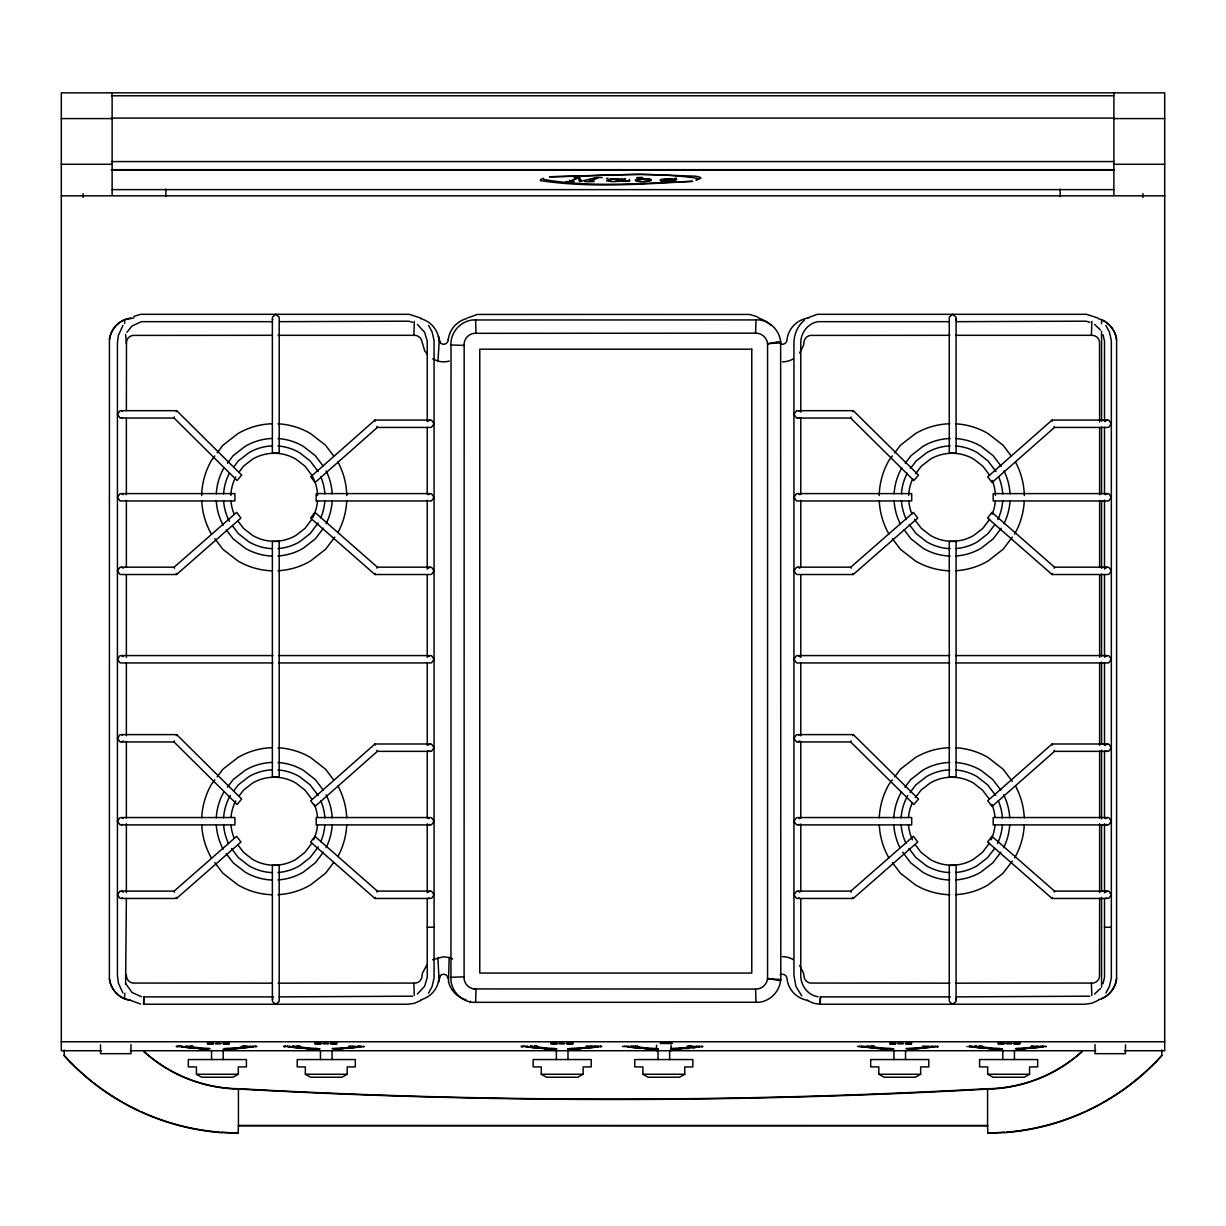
<?xml version="1.0" encoding="UTF-8"?>
<svg xmlns="http://www.w3.org/2000/svg" width="1226" height="1226" viewBox="0 0 1226 1226"><rect width="100%" height="100%" fill="white"/><g stroke="black" fill="none" stroke-linecap="round" stroke-linejoin="round"><path stroke-width="1.5" d="M417.3 994.102L424.64 986.24L427.246 977.337L427.246 898.52M427.246 892.773L427.246 823.826M427.246 818.079L427.246 751.048M427.246 745.301L427.246 662.944M427.246 657.197L427.246 574.841M427.246 569.094L427.246 500.147M427.246 494.4L427.246 427.368M427.246 421.621L427.246 341.18L424.64 332.261L417.407 324.446M428.625 993.045L432.104 986.547L434.065 977.996L434.065 340.537L432.104 331.94L428.625 325.442M473.956 988.922L755.568 989.06C761.561 989.367 767.078 984.478 767.568 978.517L767.568 343.74C767.078 337.778 761.561 332.874 755.568 333.181L473.956 333.319A11.524 11.524 0 0 0 464.148 343.311L464.102 978.946A11.524 11.524 0 0 0 473.956 988.953M780.793 979.543L780.64 341.548A24.888 24.888 0 0 0 759.384 319.925L472.225 319.986A24.888 24.888 0 0 0 451.015 341.564L450.953 980.708A24.888 24.888 0 0 0 472.225 1002.332L759.369 1002.27A24.888 24.888 0 0 0 780.579 980.693L780.793 979.543L767.553 978.67M1103.048 983.727L1104.503 977.337L1104.503 898.52M1104.503 892.773L1104.503 823.826M1104.503 818.079L1104.503 751.048M1104.503 745.301L1104.503 662.944M1104.503 657.197L1104.503 574.841M1104.503 569.094L1104.503 500.147M1104.503 494.4L1104.503 427.368M1104.503 421.621L1104.503 341.18L1103.048 334.759M1105.883 993.045L1109.377 986.547L1111.338 977.996L1111.338 340.537L1109.377 331.94L1105.883 325.442M427.276 354.207L424.671 350.759L421.805 340.981A7.509 7.509 0 0 0 415.553 335.403L413.882 335.311L414.327 321.365M475.596 1002.485L476.025 989.06M755.568 333.181L755.998 319.771M1099.63 422.066L1099.523 341.947A7.525 7.525 0 0 0 1093.086 335.403L1091.401 335.311L1091.86 321.365M221.446 1132.563L238.166 1133.161L238.426 1125.453L987.574 1125.468L987.834 1133.161L1004.554 1132.563M432.625 959.713L443.505 956.77L449.145 957.521L448.532 982.041M143.503 1004.247L143.948 996.907M820.531 996.907L820.071 1004.247L813.727 1003.312L807.29 1000.431M134.032 317.886L124.439 319.802A24.995 24.995 0 0 0 109.421 339.679L109.39 978.823A24.995 24.995 0 0 0 124.424 998.715M126.37 410.603L126.477 341.947A7.525 7.525 0 0 1 132.914 335.403L272.325 335.311M449.283 361.088A21.624 21.624 0 0 1 437.958 361.088L439.245 340.859L438.448 336.46L440.41 342.912A4.506 4.506 0 0 0 446.831 342.928A4.628 4.628 0 0 0 448.149 339.663M448.118 978.823A4.506 4.506 0 0 0 446.816 975.651A4.383 4.383 0 0 0 440.379 975.651L438.448 982.041L439.184 977.183M1101.576 998.715A24.995 24.995 0 0 0 1116.58 978.823L1116.61 339.663A24.995 24.995 0 0 0 1101.576 319.771L1101.561 323.633M124.883 993.183L124.439 998.7L130.661 1000.385M125.619 984.018L126.37 898.336M420.993 999.788A24.888 24.888 0 0 0 439.015 978.808L437.881 957.521M215.316 1043.525L221.094 1043.541M322.913 1043.525L328.706 1043.541M558.995 1043.525L564.772 1043.541M897.754 1043.525L903.531 1043.541M1006.071 1043.525L1011.848 1043.541M430.648 574.519L374.941 574.519L375.294 573.446M376.995 568.236L377.347 567.163L314.913 512.376L310.622 518.077L374.941 574.519M430.648 898.459L374.941 898.459L375.294 897.371M376.995 892.176L377.347 891.103L314.913 836.301L310.622 842.017L374.941 898.459M1107.921 574.519L1052.061 574.519L1052.429 573.446M1054.145 568.236L1054.498 567.163L991.911 512.376L987.589 518.077L1052.061 574.519M1107.921 898.459L1052.061 898.459L1052.429 897.371M1054.145 892.176L1054.498 891.103L991.911 836.301L987.589 842.017L1052.061 898.459M120.838 410.679L176.682 410.679L241.691 475.09L237.078 480.515L174.031 418.035L174.414 416.947M176.283 411.752L176.682 410.679M120.838 734.604L176.682 734.604L241.691 799.03L237.078 804.44L174.031 741.96L174.414 740.887M176.283 735.692L176.682 734.604M797.36 410.679L853.327 410.679L918.504 475.09L913.876 480.515L850.675 418.035L851.059 416.947M852.944 411.752L853.327 410.679M797.36 734.604L853.327 734.604L918.504 799.03L913.876 804.44L850.675 741.96L851.059 740.887M852.944 735.692L853.327 734.604M272.494 317.044L275.773 314.316L279.068 317.044M272.494 999.65L272.831 998.776M279.068 1001.565L275.773 1004.293L272.494 1001.565M949.368 317.044L952.679 314.316L955.973 317.044M955.636 319.833L955.973 318.944M955.973 1001.565L952.679 1004.293L949.368 1001.565M470.156 1001.979L470.523 1001.167M122.937 325.442L118.34 335.51L117.435 342.958L117.435 975.528L118.34 982.991L122.937 993.045M126.906 332.261L132.01 325.993L141.404 321.672L271.973 321.672M214.826 455.934L211.378 460.501A74.388 74.388 0 0 0 201.662 495.549M217.14 452.884L222.902 445.268L237.936 433.575A71.798 71.798 0 0 1 272.356 423.752M227.408 463.29L233.17 455.674L245.2 446.31A57.438 57.438 0 0 1 272.356 438.464M233.737 466.999L238.35 460.915L248.863 452.746A50.189 50.189 0 0 1 272.356 445.881M238.932 472.24L243.53 466.156L252.525 459.168A42.956 42.956 0 0 1 295.956 459.168L304.952 466.156L311.848 475.274A44.504 44.504 0 0 1 317.626 495.365M311.848 519.288L304.952 528.406L295.956 535.394A42.956 42.956 0 0 1 252.525 535.394L243.53 528.406L237.783 520.805M318.193 522.996L310.117 533.647L299.619 541.815A50.189 50.189 0 0 1 278.011 548.558M323.373 528.222L315.297 538.888L303.266 548.237A57.438 57.438 0 0 1 278.026 556.006M334.79 537.111L325.564 549.294L310.53 560.987A71.798 71.798 0 0 1 278.011 570.734M214.826 779.859L211.378 784.441A74.388 74.388 0 0 0 201.723 817.742M217.14 776.824L222.902 769.192L237.936 757.515A71.798 71.798 0 0 1 272.356 747.676M227.408 787.215L233.17 779.598L245.2 770.25A57.438 57.438 0 0 1 272.356 762.403M233.737 790.939L238.35 784.855L248.863 776.671A50.189 50.189 0 0 1 272.356 769.821M238.932 796.164L243.53 790.096L252.525 783.107A42.956 42.956 0 0 1 295.956 783.092L304.952 790.096L311.848 799.214M311.848 843.212L304.952 852.331L295.956 859.334A42.956 42.956 0 0 1 252.525 859.334L243.53 852.331L237.783 844.745M318.193 846.921L310.117 857.587L299.619 865.755A50.189 50.189 0 0 1 278.011 872.498M323.373 852.162L315.297 862.828L303.266 872.176A57.438 57.438 0 0 1 278.026 879.931M333.641 862.568L325.564 873.234L310.53 884.911A71.798 71.798 0 0 1 278.011 894.673M799.597 353.057L803.52 345.41L804.195 340.981A7.509 7.509 0 0 1 810.447 335.403L949.843 335.311M426.955 964.755L422.48 973.107L421.805 977.52A7.509 7.509 0 0 1 415.553 983.083L278.057 983.175M892.359 455.934L888.896 460.501A74.388 74.388 0 0 0 879.195 495.549M894.658 452.884L900.436 445.268L915.47 433.575A71.798 71.798 0 0 1 949.874 423.752M905.248 463.29L911.025 455.674L923.04 446.31A57.438 57.438 0 0 1 950.196 438.464M910.428 468.516L916.19 460.915L926.703 452.746A50.189 50.189 0 0 1 950.196 445.881M915.623 473.757L921.37 466.156L930.365 459.168A42.956 42.956 0 0 1 973.796 459.168L982.792 466.156L989.688 475.274M989.688 519.288L982.792 528.406L973.796 535.394A42.956 42.956 0 0 1 930.365 535.394L921.37 528.406L914.473 519.288M994.884 524.513L987.972 533.647L977.459 541.815A50.189 50.189 0 0 1 955.866 548.558M1001.228 528.222L993.152 538.888L981.122 548.237A57.438 57.438 0 0 1 955.866 556.006M1012.324 537.111L1003.098 549.294L988.064 560.987A71.798 71.798 0 0 1 955.544 570.734M892.359 779.859L888.896 784.441A74.388 74.388 0 0 0 879.257 817.742M894.658 776.824L900.436 769.192L915.47 757.515A71.798 71.798 0 0 1 949.874 747.676M904.926 787.215L910.703 779.598L922.734 770.25A57.438 57.438 0 0 1 949.874 762.403M910.121 792.456L915.883 784.855L926.381 776.671A50.189 50.189 0 0 1 949.874 769.821M915.301 797.697L921.048 790.096L930.044 783.107A42.956 42.956 0 0 1 973.475 783.092L982.47 790.096L989.382 799.214M989.382 843.212L982.47 852.331L973.475 859.334A42.956 42.956 0 0 1 930.044 859.334L921.048 852.331L915.301 844.745M994.562 848.453L987.65 857.587L977.137 865.755A50.189 50.189 0 0 1 955.544 872.498M1000.906 852.162L992.83 862.828L980.8 872.176A57.438 57.438 0 0 1 955.544 879.931M1012.324 861.035L1003.098 873.234L988.064 884.911A71.798 71.798 0 0 1 955.544 894.673M1100.458 988.554L1094.542 994.102M1155.75 1061.977L1161.804 1055.371M1155.75 1062.329L1161.804 1055.724L1161.804 1049.946M804.379 320.139C797.712 325.702 793.958 334.33 793.942 342.958L793.942 975.528L795.981 986.547L801.758 995.864M430.663 420.074L374.926 420.074L310.73 476.807L315.051 482.508L377.363 427.43L430.663 427.43M430.663 743.998L374.926 743.998L310.73 800.747L315.051 806.447L377.363 751.354L430.663 751.354M1107.921 420.074L1052.061 420.074L987.712 476.807L992.033 482.508L1054.498 427.43L1107.921 427.43M1107.921 743.998L1052.061 743.998L987.712 800.747L992.033 806.447L1054.498 751.354L1107.921 751.354M120.838 567.163L174.138 567.163L236.649 512.361L240.94 518.077L176.559 574.519L120.838 574.519M120.838 891.103L174.138 891.103L236.649 836.301L240.94 842.017L176.559 898.459L120.838 898.459M797.36 567.163L850.798 567.163L913.447 512.361L917.753 518.077L853.219 574.519L797.36 574.519M797.36 891.103L850.798 891.103L913.447 836.301L917.753 842.017L853.219 898.459L797.36 898.459M428.242 421.146L429.774 420.196M123.244 740.887L121.726 741.837M428.242 494.676L429.774 493.726M428.242 568.236L429.774 567.286M428.242 656.646L429.774 655.695M428.242 745.086L429.774 744.136M428.242 818.616L429.774 817.665M428.242 892.176L429.774 891.225M1105.515 421.146L1107.047 420.196M799.781 740.887L798.249 741.837M1105.515 494.676L1107.032 493.726M1105.515 568.236L1107.032 567.286M1105.515 656.646L1107.047 655.695M1105.515 745.086L1107.047 744.136M1105.515 818.616L1107.032 817.665M1105.515 892.176L1107.032 891.225M238.304 1074.267L233.032 1077.21L201.708 1077.21L196.436 1074.267L196.436 1066.911L188.329 1066.911L188.329 1059.555L246.411 1059.555L246.411 1066.911L238.304 1066.911L238.304 1074.267L196.436 1074.267M347.188 1074.267L341.916 1077.21L310.607 1077.21L305.335 1074.267L305.335 1066.911L297.228 1066.911L297.228 1059.555L355.295 1059.555L355.295 1066.911L347.188 1066.911L347.188 1074.267L305.335 1074.267M583.116 1074.267L577.844 1077.21L546.52 1077.21L541.248 1074.267L541.248 1066.911L533.141 1066.911L533.141 1059.555L591.223 1059.555L591.223 1066.911L583.116 1066.911L583.116 1074.267L541.248 1074.267M684.752 1074.267L679.48 1077.21L648.156 1077.21L642.884 1074.267L642.884 1066.911L634.777 1066.911L634.777 1059.555L692.859 1059.555L692.859 1066.911L684.752 1066.911L684.752 1074.267L642.884 1074.267M920.665 1074.267L915.393 1077.21L884.084 1077.21L878.812 1074.267L878.812 1066.911L870.705 1066.911L870.705 1059.555L928.772 1059.555L928.772 1066.911L920.665 1066.911L920.665 1074.267L878.812 1074.267M1029.564 1074.267L1024.292 1077.21L992.968 1077.21L987.696 1074.267L987.696 1066.911L979.589 1066.911L979.589 1059.555L1037.671 1059.555L1037.671 1066.911L1029.564 1066.911L1029.564 1074.267L987.696 1074.267M807.29 318.055L817.19 314.316L1086.435 314.316L1098.067 318.055M420.916 1000.385L414.403 1003.312L407.476 1004.247L143.718 1004.247L143.718 996.891L273.597 996.891M1098.159 1000.385L1091.63 1003.312L1084.688 1004.247L820.301 1004.247L820.301 996.891L950.487 996.891M467.213 318.07L477.22 314.438L749.454 314.438L756.442 316.446L762.311 320.078M588.603 181.509L595.943 177.816M590.58 181.509L598.426 177.571M570.504 181.509L578.074 177.801L579.622 181.601L596.679 177.479L602.227 177.571M577.875 177.571L569.845 181.509L569.845 180.038M640.508 177.571C621.751 183.777 660.921 181.831 649.136 179.027A6.513 0.919 0 0 0 640.738 179.027L638.777 179.303L642.685 177.479L636.907 177.571M119.964 410.802L117.435 414.357L119.964 417.913M121.726 417.913L122.539 417.545M119.964 493.726L117.435 497.281L119.964 500.836M431.537 427.307L434.065 423.752L431.537 420.196M119.964 567.286L117.435 570.841L119.964 574.396M431.537 500.836L434.065 497.281L431.537 493.726M119.964 655.695L117.435 659.251L119.964 662.806M796.471 410.802L793.942 414.357L796.471 417.913M431.537 574.396L434.065 570.841L431.537 567.286M798.249 417.913L799.076 417.545M119.964 734.742L117.435 738.282L119.964 741.837M796.471 493.726L793.942 497.281L796.471 500.836M431.537 662.806L434.065 659.251L431.537 655.695M119.964 817.665L117.435 821.221L119.964 824.761M121.726 824.761L122.539 824.393M1108.81 427.307L1111.338 423.752L1108.81 420.196M796.471 567.286L793.942 570.841L796.471 574.396M431.537 751.231L434.065 747.676L431.537 744.136M119.964 891.225L117.435 894.781L119.964 898.321M121.726 898.321L122.539 897.953M1108.81 500.836L1111.338 497.281L1108.81 493.726M796.471 655.695L793.942 659.251L796.471 662.806M431.537 824.761L434.065 821.221L431.537 817.665M1108.81 574.396L1111.338 570.841L1108.81 567.286M796.471 734.742L793.942 738.282L796.471 741.837M431.537 898.321L434.065 894.781L431.537 891.225M1108.81 662.806L1111.338 659.251L1108.81 655.695M796.471 817.665L793.942 821.221L796.471 824.761M798.249 824.761L799.076 824.393M1108.81 751.231L1111.338 747.676L1108.81 744.136M796.471 891.225L793.942 894.781L796.471 898.321M798.249 898.321L799.076 897.953M1108.81 824.761L1111.338 821.221L1108.81 817.665M1108.81 898.321L1111.338 894.781L1108.81 891.225M606.533 178.735L607.912 178.138M133.864 316.4L140.622 314.316L409.223 314.316L420.825 318.055M220.971 1043.602L215.378 1043.587M328.721 1043.556L322.99 1043.587M564.65 1043.602L559.056 1043.587M903.547 1043.556L897.754 1043.541M1011.864 1043.556L1006.132 1043.587M674.79 179.808L676.001 179.44L676.001 177.969M621.873 179.64L610.671 179.027L606.533 180.804L612.126 181.601L629.873 180.804L625.475 181.509M186.643 1046.345L188.268 1046.468M294.393 1046.483L293.183 1046.529M530.138 1046.529L532.176 1046.314L530.138 1046.652M532.053 1046.544L533.095 1046.59M632.968 1046.606C631.099 1046.161 636.171 1046.851 632.861 1046.376M976.923 1046.483L974.532 1046.498M190.428 1046.483C186.107 1046.56 195.195 1046.697 191.823 1046.33M190.428 1046.606L186.076 1046.789L201.723 1048.491A30.956 1.931 0 0 0 209.278 1048.69M190.658 1046.498L191.9 1046.345M298.087 1046.621L300.263 1046.33L298.776 1046.483M638.041 1046.636L636.646 1046.59L638.823 1046.483M872.222 1046.391L874.169 1046.468L872.697 1046.36M1000.033 1048.506A27.876 1.732 0 0 1 993.229 1048.322L978.992 1046.498L980.831 1046.391M980.938 1046.575L982.777 1046.33L978.992 1046.498M980.386 1046.606L976.019 1046.789L991.665 1048.491A30.956 1.931 0 0 0 1002.424 1048.736M177.77 1046.391L181.279 1046.314L179.18 1046.529M178.122 1046.376L176.192 1046.498L179.011 1046.33M242.947 1046.33L241.246 1046.498M242.258 1046.636L243.56 1046.33M253.613 1046.391L254.41 1046.33M252.817 1046.636L252.035 1046.36L254.349 1046.452M285.198 1046.391L283.62 1046.376L284.401 1046.652M348.981 1046.468L350.59 1046.36L348.981 1046.345M360.245 1046.636L359.463 1046.36L361.302 1046.36M523.824 1046.314L521.724 1046.652L524.713 1046.376M588.465 1046.33L586.089 1046.36L588.02 1046.483M597.89 1046.514L601.797 1046.452L600.433 1046.575M597.568 1046.636L598.809 1046.483M623.206 1046.652L622.41 1046.345M688.246 1046.514L689.61 1046.33M689.165 1046.483L687.234 1046.36L691.372 1046.36M698.713 1046.514L699.74 1046.33M858.706 1046.452L859.901 1046.345M922.672 1046.498L923.944 1046.452M935.086 1046.33L934.381 1046.636M967.161 1046.529L966.824 1046.652M1031.189 1046.498L1032.89 1046.33M1043.004 1046.636L1041.977 1046.36L1043.694 1046.33M284.984 1046.36L285.459 1046.36M284.294 1046.652L285.551 1046.376M349.456 1046.636L349.686 1046.636M360.137 1046.636L364.153 1046.606M934.151 1046.514L934.948 1046.514M1032.568 1046.36L1031.189 1046.36L1033.564 1046.33M614.793 181.509C630.103 179.655 612.862 177.295 608.479 180.222L612.264 181.509M412.641 996.186L279.329 996.891M1089.853 996.186L956.234 996.891M590.319 1046.36L589.062 1046.636L590.227 1046.36M625.168 1046.529L626.869 1046.345M690.544 1046.636L691.234 1046.498M690.223 1046.636L691.464 1046.36M860.514 1046.652L864.744 1046.468L863.303 1046.652M860.621 1046.652L861.755 1046.498M925.569 1046.514L929.078 1046.514M969.122 1046.529L970.149 1046.345L969.23 1046.529M969.122 1046.652L970.823 1046.345M1034.284 1046.636L1036.307 1046.437M181.709 1046.59L183.18 1046.498L180.421 1046.376M247.545 1046.468L247.024 1046.514M256.234 1046.636L256.862 1046.452M255.59 1046.575L255.514 1046.636M289.581 1046.36L290.608 1046.621M354.437 1046.636L355.571 1046.606M362.743 1046.437L364.061 1046.606M627.957 1046.652L629.183 1046.621M692.751 1046.575L692.813 1046.437M701.578 1046.452L702.958 1046.59L699.05 1046.636M931.178 1046.621L932.894 1046.59L928.097 1046.621M938.059 1046.606L936.848 1046.636L938.059 1046.483M936.925 1046.575L937.384 1046.345M971.651 1046.59L971.712 1046.314M1037.043 1046.621L1038.407 1046.452L1035.326 1046.483M1037.503 1046.468L1036.706 1046.575L1038.085 1046.606M186.75 1046.452L185.049 1046.452M186.873 1046.514L187.639 1046.529M251.33 1046.606L249.69 1046.314M249.843 1046.575L250.104 1046.514M255.284 1046.314L256.05 1046.345M293.213 1046.452L292.003 1046.498L295.543 1046.498M292.248 1046.514L294.301 1046.544L292.723 1046.529M355.663 1046.606L354.176 1046.621M360.214 1046.314L357.272 1046.575L358.743 1046.606M528.253 1046.59L526.552 1046.468L527.931 1046.621M530.184 1046.345L529.739 1046.636M592.388 1046.376L591.668 1046.314M595.484 1046.376L594.104 1046.468L595.683 1046.514M600.893 1046.468L600.096 1046.498L600.893 1046.345M628.034 1046.59L629.413 1046.59M630.578 1046.376L631.313 1046.652M630.9 1046.376L631.788 1046.452M631.298 1046.652L634.026 1046.498M695.847 1046.575L696.644 1046.376M701.303 1046.437L702.038 1046.468M863.84 1046.514L863.043 1046.636M868.238 1046.529C862.491 1046.529 873.51 1046.33 867.088 1046.652M931.178 1046.575L931.975 1046.498M978.072 1046.621L974.854 1046.376M974.287 1046.544L975.712 1046.314M1045.655 1046.376C1048.215 1046.851 1043.908 1046.33 1044.291 1046.452M780.64 341.548L767.568 343.74L780.809 342.744M693.242 1047.878L699.663 1046.789L687.755 1048.322M675.235 179.532C669.626 185.341 646.01 178.46 672.415 178.827M675.235 181.019L668.369 181.601M243.56 1046.452L245.859 1046.33M286.899 1046.314L287.758 1046.36M285.459 1046.483L287.849 1046.498M351.939 1046.314L355.172 1046.514M524.789 1046.33L524.314 1046.314M524.789 1046.452L528.023 1046.498M626.195 1046.345L623.773 1046.391M924.419 1046.483L927.699 1046.437M245.476 1046.36L244.526 1046.437M245.859 1046.452L244.48 1046.314M287.298 1046.483L287.849 1046.376M350.973 1046.33L352.659 1046.498M352.475 1046.544L353.272 1046.452M690.223 1046.514L691.464 1046.483M861.755 1046.376L860.775 1046.452M969.414 1046.314L970.379 1046.498M247.024 1046.636L248.464 1046.452L246.334 1046.437M295.451 1046.621L293.183 1046.652M297.949 1046.606L293.489 1046.789L309.151 1048.491A30.956 1.931 0 0 0 319.894 1048.736M536.191 1046.483L537.386 1046.376M594.012 1046.345L594.687 1046.621M593.874 1046.498L591.668 1046.437M635.819 1046.468L635.037 1046.636L637.443 1046.376M696.828 1046.514L691.372 1046.483M857.526 1046.498L859.457 1046.498M697.318 1046.483L696.107 1046.636M1041.272 1046.606L1040.322 1046.636M536.283 1046.376L535.272 1046.483M251.468 1046.575L250.518 1046.345M535.272 1046.606L537.172 1046.33M1041.18 1046.606L1041.073 1046.222M178.031 1046.36L177.218 1046.652M288.738 1046.33L290.746 1046.59M522.475 1046.314L521.035 1046.376L521.816 1046.652M694.36 1046.575L693.012 1046.636M698.345 1046.345L699.954 1046.483M869.694 1046.59L869.004 1046.452M924.894 1046.452L922.58 1046.36M929.798 1046.59L928.358 1046.636M978.302 1046.59L975.712 1046.529M598.809 1046.36L595.484 1046.498M624.111 1046.376L624.57 1046.468M191.608 1046.652L192.727 1046.345L189.049 1046.636M299.067 1046.529L297.182 1046.33M534.904 1046.636L534.138 1046.514L536.482 1046.529M536.452 1046.652L537.678 1046.483M865.679 1046.468L867.104 1046.314M893.815 1048.736A30.956 1.931 0 0 1 883.057 1048.491L867.41 1046.789L871.594 1046.33M870.889 1046.652L871.165 1046.345M975.712 1046.652L976.601 1046.468M299.726 1046.314L298.332 1046.652M658.469 1048.736A30.956 1.931 0 0 1 647.711 1048.491L632.064 1046.789L635.758 1046.33M872.973 1046.529L871.088 1046.33M349.195 1048.322L361.103 1046.789L342.039 1048.674A34.113 2.115 0 0 1 333.733 1048.889M586.61 1048.322L598.518 1046.789L579.469 1048.674A34.113 2.115 0 0 1 567.623 1048.935M1031.71 1048.322L1043.617 1046.789L1024.568 1048.674A34.113 2.115 0 0 1 1016.247 1048.889M643.527 181.509L648.692 180.774L649.995 179.456L643.696 178.919L637.213 180.023L640.999 181.509M955.59 983.175L1093.086 983.068A7.525 7.525 0 0 0 1099.507 976.54L1099.63 898.336M192.834 1046.468L191.9 1046.468M534.659 1046.468L534.904 1046.514M637.627 1046.529L635.037 1046.514M188.038 1046.498L186.904 1046.652M243.085 1046.483L244.066 1046.437M317.503 1048.506A27.876 1.732 0 0 1 310.699 1048.322L296.462 1046.498L298.638 1046.376M357.808 1046.636L358.544 1046.345L357.532 1046.636M589.399 1046.514L586.871 1046.636M590.227 1046.483L590.763 1046.33M595.637 1046.636L597.568 1046.514M696.797 1046.636L698.82 1046.636M859.365 1046.483L859.84 1046.452M861.663 1046.483L862.644 1046.452M871.855 1046.483L870.383 1046.621L884.62 1048.322A27.876 1.732 0 0 0 891.409 1048.506M872.697 1046.483L874.169 1046.36M935.208 1046.483L935.683 1046.452M934.151 1046.636L932.465 1046.222M970.287 1046.483L973.367 1046.468L971.651 1046.636M1039.602 1046.314L1040.782 1046.514M592.587 1046.514L591.208 1046.437M596.173 1046.483L594.947 1046.636L595.667 1046.238M629.183 1046.498L627.298 1046.33M1042.207 1046.468L1043.433 1046.314M296.462 1046.514L297.688 1046.33M300.018 1046.468L299.037 1046.652M534.413 1046.529L530.919 1046.789L546.566 1048.491A30.956 1.931 0 0 0 554.121 1048.69M635.283 1046.636L649.274 1048.322A27.876 1.732 0 0 0 656.079 1048.506M872.943 1046.652L874.061 1046.468M980.218 1046.33L979.942 1046.636M235.53 1048.766L253.675 1046.789L234.626 1048.674A34.113 2.115 0 0 1 226.304 1048.889M689.027 1048.414L680.614 1048.674A34.113 2.115 0 0 1 672.292 1048.889M661.917 180.636L671.112 180.253M661.917 180.544L676.691 179.44L668.4 178.919L661.917 180.222L665.718 181.509M1004.554 1132.196L987.834 1133.161M450.724 977.291L463.98 976.846M530.628 1046.529L532.406 1046.452M535.517 1046.33L533.892 1046.621L535.103 1046.452M935.745 1046.452L937.568 1046.636M968.954 1046.33L969.46 1046.529M975.743 1046.529L976.172 1046.33M1034.008 1046.314L1034.514 1046.514M185.754 1046.652L185.295 1046.529M530.597 1046.652L531.486 1046.514M631.758 1046.652L631.298 1046.529M111.443 95.781L1113.882 95.781M111.443 118.094L1113.882 118.094M61.3 118.585L112.118 118.585M1113.882 118.585L1164.7 118.585M111.443 161.571L1113.882 161.571M61.3 164.284L112.118 164.284M1113.882 164.284L1164.7 164.284M111.443 169.678L1113.882 169.678M574.09 177.571L579.76 177.479L580.756 181.172L580.756 179.701M566.06 181.601L574.09 181.601M584.817 181.601L594.181 181.601M112.118 189.632L1113.882 189.632M61.3 195.823L1164.7 195.823M279.589 321.672L408.733 321.181L412.702 322.331M948.847 321.672L817.987 321.672C807.842 323.266 800.501 333.135 800.777 343.203L800.777 412.151M956.495 321.672L1085.945 321.181L1089.929 322.331M278.057 335.311L413.882 335.311M955.59 335.311L1091.401 335.311M120.838 418.035L174.031 418.035M797.36 418.035L850.675 418.035M120.838 493.603L234.902 493.603L234.902 500.959L120.838 500.959M430.663 493.603L316.185 493.603L316.185 500.959L430.663 500.959M797.36 493.603L911.7 493.603L911.7 500.959L797.36 500.959M1107.921 493.603L993.183 493.603L993.183 500.959L1107.921 500.959M377.347 567.163L430.648 567.163M1054.498 567.163L1107.921 567.163M120.838 655.573L272.892 655.573M278.593 655.573L430.663 655.573M797.36 655.573L949.782 655.573M955.498 655.573L1107.921 655.573M120.838 662.929L272.892 662.929M278.593 662.929L430.663 662.929M797.36 662.929L949.782 662.929M955.498 662.929L1107.921 662.929M120.838 741.96L174.031 741.96M797.36 741.96L850.675 741.96M120.838 817.543L234.902 817.543L234.902 824.899L120.838 824.899M430.663 817.543L316.185 817.543L316.185 824.899L430.663 824.899M797.36 817.543L911.7 817.543L911.7 824.899L797.36 824.899M1107.921 817.543L993.183 817.543L993.183 824.899L1107.921 824.899M377.347 891.103L430.648 891.103M1054.498 891.103L1107.921 891.103M427.246 927.239L434.065 927.239M1104.503 927.239L1111.338 927.239M272.325 983.175L132.914 983.068A7.525 7.525 0 0 1 126.493 976.54L126.37 974.839M949.843 983.175L810.447 983.068A7.509 7.509 0 0 1 804.21 977.52L803.52 973.092L799.597 965.444M61.3 1041.763L1164.7 1041.763M254.824 1046.437L256.234 1046.514M101.528 1050.728L61.3 1050.728L61.3 92.839L1164.7 92.839L1164.7 1050.728L1124.472 1050.728M130.262 1050.728L1095.737 1050.728M450.724 344.966L463.98 345.395M534.214 1046.514L548.129 1048.322A27.876 1.732 0 0 0 554.918 1048.506M221.446 1132.196L238.166 1133.161M307.557 1048.674L288.508 1046.789L300.416 1048.322M189.632 1046.621L203.286 1048.322A27.876 1.732 0 0 0 210.075 1048.506M1040.062 1046.437L1039.801 1046.621M982.93 1048.322L971.023 1046.789L990.087 1048.674A34.113 2.115 0 0 0 1001.918 1048.935M638.976 1048.322L627.068 1046.789L646.117 1048.674A34.113 2.115 0 0 0 657.964 1048.935M537.831 1048.322L525.923 1046.789L544.972 1048.674A34.113 2.115 0 0 0 556.819 1048.935M192.988 1048.322L181.08 1046.789L200.129 1048.674A34.113 2.115 0 0 0 208.451 1048.889M623.023 181.509C618.869 181.096 629.49 178.245 623.942 178.858L621.873 179.9L621.873 178.429M780.64 980.708L767.568 978.517L770.893 979.068M818.033 996.723C807.827 995.359 800.517 985.306 800.777 975.298L800.777 898.673M141.465 996.723L132.01 992.493L125.772 983.727M140.576 1004.033L130.738 1000.431A24.888 24.888 0 0 1 109.451 978.808M608.479 179.486L609.751 179.854L609.751 181.325M674.79 179.088L676.001 179.44M432.686 358.866L437.958 361.088M449.145 957.521L452.639 958.993M798.249 410.802L799.076 411.17M798.249 493.726L799.781 494.676M798.249 567.286L799.781 568.236M1106.22 750.864L1107.047 751.231M798.249 655.695L799.781 656.646M1106.22 824.393L1107.032 824.761M121.726 410.802L122.539 411.17M798.249 734.742L799.076 735.11M1106.22 897.953L1107.032 898.321M121.726 493.726L123.244 494.676M798.249 817.665L799.781 818.616M121.726 567.286L123.244 568.236M798.249 891.225L799.781 892.176M428.947 750.864L429.774 751.231M121.726 655.695L123.244 656.646M428.947 824.393L429.774 824.761M121.726 734.742L122.539 735.11M428.947 897.953L429.774 898.321M121.726 817.665L123.244 818.616M121.726 891.225L123.244 892.176M1094.634 324.446L1100.458 329.932M64.196 1055.371L70.25 1061.977M70.25 1062.329L64.196 1055.724L64.196 1049.946M1011.174 455.934L1003.098 445.268L988.064 433.575A71.798 71.798 0 0 0 955.544 423.813M1001.228 466.324L993.152 455.674L981.122 446.31A57.438 57.438 0 0 0 955.866 438.556M996.033 471.566L987.972 460.915L977.459 452.746A50.189 50.189 0 0 0 955.866 445.988M909.278 524.513L916.19 533.647L926.703 541.815A50.189 50.189 0 0 0 950.196 548.666M904.098 529.755L911.025 538.888L923.04 548.237A57.438 57.438 0 0 0 950.196 556.098M892.359 538.628L900.436 549.294L915.47 560.987A71.798 71.798 0 0 0 949.874 570.81M1012.324 781.391L1003.098 769.192L988.064 757.515A71.798 71.798 0 0 0 955.544 747.753M1000.906 790.264L992.83 779.598L980.8 770.25A57.438 57.438 0 0 0 955.544 762.495M995.711 795.505L987.65 784.855L977.137 776.671A50.189 50.189 0 0 0 955.544 769.928M908.956 848.453L915.883 857.587L926.381 865.755A50.189 50.189 0 0 0 949.874 872.606M902.627 852.162L910.703 862.828L922.734 872.176A57.438 57.438 0 0 0 949.874 880.038M892.359 862.568L900.436 873.234L915.47 884.911A71.798 71.798 0 0 0 949.874 894.75M333.641 455.934L325.564 445.268L310.53 433.575A71.798 71.798 0 0 0 278.011 423.813M323.373 466.324L315.297 455.674L303.266 446.31A57.438 57.438 0 0 0 278.026 438.556M318.193 471.566L310.117 460.915L299.619 452.746A50.189 50.189 0 0 0 278.011 445.988M232.588 526.031L238.35 533.647L248.863 541.815A50.189 50.189 0 0 0 272.356 548.666M226.258 529.755L233.17 538.888L245.2 548.237A57.438 57.438 0 0 0 272.356 556.098M214.826 538.628L222.902 549.294L237.936 560.987A71.798 71.798 0 0 0 272.356 570.81M333.641 779.859L325.564 769.192L310.53 757.515A71.798 71.798 0 0 0 278.011 747.753M323.373 790.264L315.297 779.598L303.266 770.25A57.438 57.438 0 0 0 278.026 762.495M318.193 795.505L310.117 784.855L299.619 776.671A50.189 50.189 0 0 0 278.011 769.928M231.438 848.453L238.35 857.587L248.863 865.755A50.189 50.189 0 0 0 272.356 872.606M226.258 853.679L233.17 862.828L245.2 872.176A57.438 57.438 0 0 0 272.356 880.038M214.826 862.568L222.902 873.234L237.936 884.911A71.798 71.798 0 0 0 272.356 894.75M955.636 998.776L955.973 999.65M272.494 318.944L272.831 319.833M1052.061 420.074L1052.414 421.146M1054.145 426.357L1054.498 427.43M1052.061 743.998L1052.414 745.086M1054.145 750.281L1054.498 751.354M374.926 420.074L375.279 421.146M377.01 426.357L377.363 427.43M374.926 743.998L375.279 745.086M377.01 750.281L377.363 751.354M850.798 567.163L851.15 568.236M852.867 573.446L853.219 574.519M850.798 891.103L851.15 892.176M852.867 897.371L853.219 898.459M174.138 567.163L174.49 568.236M176.207 573.446L176.559 574.519M174.138 891.103L174.49 892.176M176.207 897.371L176.559 898.459M776.533 342.238L776.625 343.019M124.439 319.802L124.73 323.465M125.619 334.483L126.37 343.648M1091.401 983.175L1091.799 995.374M755.568 989.06L755.998 1002.485M475.596 319.771L476.025 333.181M413.882 983.175L414.265 995.374M1142.923 193.585L1142.923 197.401M1125.499 1044.813L1125.499 1053.67L1095.017 1053.67L1095.017 1044.567M1113.882 92.839L1113.882 194.857M1101.561 331.281L1101.561 421.162M1101.561 426.893L1101.561 493.833M1101.561 501.48L1101.561 568.404M1101.561 574.151L1101.561 656.385M1101.561 662.117L1101.561 744.351M1101.561 750.082L1101.561 818.922M1101.561 824.669L1101.561 891.593M1101.561 897.34L1101.561 987.221M1099.63 427.813L1099.63 494.752M1099.63 500.499L1099.63 567.439M1099.63 575.086L1099.63 657.335M1099.63 663.067L1099.63 745.316M1099.63 751.063L1099.63 818.003M1099.63 823.734L1099.63 892.589M1060.168 189.034L1060.168 196.681M1014.438 1050.36L1014.438 1059.555M1002.822 1050.36L1002.822 1059.555M956.096 317.994L956.096 453.252L949.261 453.252L949.261 317.994M956.096 1000.615L956.096 865.357L949.261 865.357L949.261 1000.615M905.539 1050.36L905.539 1059.555M893.938 1050.36L893.938 1059.555M800.777 417.897L800.777 494.522M800.777 500.269L800.777 567.301M800.777 574.963L800.777 657.335M800.777 663.082L800.777 735.861M800.777 741.607L800.777 818.232M800.777 823.979L800.777 891.011M674.79 178.322L674.79 180.942M671.066 1045.211L671.066 1050.728M669.626 1050.36L669.626 1059.555M658.01 1050.36L658.01 1059.555M656.554 1045.211L656.554 1050.728M631.344 1046.468L630.67 1046.606M629.336 179.287L629.336 180.774M617.368 179.854L617.368 181.325M567.99 1050.36L567.99 1059.555M556.374 1050.36L556.374 1059.555M358.268 1046.636L357.118 1046.437M332.062 1050.36L332.062 1059.555M320.461 1050.36L320.461 1059.555M279.191 317.994L279.191 453.252L272.371 453.252L272.371 317.994M279.191 1000.615L279.191 865.357L272.371 865.357L272.371 1000.615M223.178 1050.36L223.178 1059.555M211.562 1050.36L211.562 1059.555M165.832 189.034L165.832 196.681M130.983 1044.583L130.983 1053.67L100.501 1053.67L100.501 1044.813M126.37 418.25L126.37 494.752M126.37 500.499L126.37 567.439M126.37 575.086L126.37 657.335M126.37 663.067L126.37 735.753M126.37 741.485L126.37 818.003M126.37 823.734L126.37 892.589M112.118 92.839L112.118 194.857M83.077 193.585L83.077 197.401M1082.343 1051.479A144.944 144.929 0 0 1 987.574 1089.117A6740.395 6740.226 0 0 1 238.426 1089.025A144.944 144.929 0 0 1 143.657 1051.479M1082.343 1051.111A144.944 144.929 0 0 1 987.574 1088.749M238.426 1088.749A144.944 144.929 0 0 1 143.657 1051.111M219.561 1132.15A235.974 235.974 0 0 1 141.297 1111.752M139.58 1110.955A235.974 235.974 0 0 1 124.393 1103.216M122.738 1102.297A235.974 235.974 0 0 1 70.311 1061.915M221.431 1132.655A235.974 235.974 0 0 1 70.311 1062.283M1155.689 1061.915A235.974 235.974 0 0 1 1103.262 1102.297M1101.607 1103.216A235.974 235.974 0 0 1 1086.42 1110.955M1084.703 1111.752A235.974 235.974 0 0 1 1006.439 1132.15M1155.689 1062.283A235.974 235.974 0 0 1 1004.569 1132.655M235.53 1048.766A35.891 2.237 0 0 1 223.055 1049.042M207.976 1048.996A35.891 2.237 0 0 1 199.225 1048.766M224.68 1048.506A27.876 1.732 0 0 0 231.469 1048.322L248.679 1046.789L233.032 1048.491A30.956 1.931 0 0 1 225.477 1048.69M342.943 1048.766A35.891 2.237 0 0 1 334.192 1048.996M319.112 1049.042A35.891 2.237 0 0 1 306.653 1048.766M332.905 1048.69A30.956 1.931 0 0 0 340.46 1048.491L356.107 1046.789L338.897 1048.322A27.876 1.732 0 0 1 332.093 1048.506M319.404 1048.935A34.113 2.115 0 0 1 307.557 1048.674M570.32 1048.69A30.956 1.931 0 0 0 577.875 1048.491L593.522 1046.789L576.312 1048.322A27.876 1.732 0 0 1 569.523 1048.506M580.373 1048.766A35.891 2.237 0 0 1 567.899 1049.042M556.527 1049.042A35.891 2.237 0 0 1 544.068 1048.766M671.465 1048.69A30.956 1.931 0 0 0 679.02 1048.491L694.682 1046.789L677.457 1048.322A27.876 1.732 0 0 1 670.668 1048.506M681.518 1048.766A35.891 2.237 0 0 1 672.768 1048.996M657.688 1049.042A35.891 2.237 0 0 1 645.213 1048.766M906.811 1048.69A30.956 1.931 0 0 0 914.366 1048.491L930.013 1046.789L912.803 1048.322A27.876 1.732 0 0 1 906.014 1048.506M908.114 1048.996A35.891 2.237 0 0 0 916.864 1048.766L935.009 1046.789L915.96 1048.674A34.113 2.115 0 0 1 907.638 1048.889M893.034 1049.042A35.891 2.237 0 0 1 880.559 1048.766L862.414 1046.789L881.463 1048.674A34.113 2.115 0 0 0 893.31 1048.935M1015.435 1048.69A30.956 1.931 0 0 0 1022.974 1048.491L1038.637 1046.789L1021.427 1048.322A27.876 1.732 0 0 1 1016.385 1048.475M1025.472 1048.766A35.891 2.237 0 0 1 1016.722 1048.996M1001.642 1049.042A35.891 2.237 0 0 1 989.183 1048.766M466.003 999.772A24.826 24.826 0 0 1 448.578 982.026M420.993 318.714A24.888 24.888 0 0 1 439.015 339.679A4.628 4.628 0 0 0 440.41 342.912M448.226 339.679A24.888 24.888 0 0 1 466.248 318.714M1116.549 978.808A24.888 24.888 0 0 1 1098.511 999.788M808.179 318.04A24.888 24.888 0 0 0 786.985 339.679A4.628 4.628 0 0 1 785.59 342.912A4.506 4.506 0 0 1 780.119 343.648M759.752 318.714A24.888 24.888 0 0 1 770.817 325.227M808.179 1000.447A24.888 24.888 0 0 1 786.985 978.808A4.628 4.628 0 0 0 785.59 975.574A4.506 4.506 0 0 0 780.119 974.839M793.314 358.866A21.624 21.624 0 0 1 782.387 361.839M109.451 339.679A24.888 24.888 0 0 1 130.661 318.04M439.092 978.823A4.506 4.506 0 0 1 440.379 975.651M346.743 824.7A74.388 74.388 0 0 1 337.932 856.484M337.932 785.958A74.388 74.388 0 0 1 346.743 817.742M782.387 956.648A21.624 21.624 0 0 1 793.314 959.621M211.378 857.985A74.388 74.388 0 0 1 201.723 824.7M1098.511 318.714A24.888 24.888 0 0 1 1116.549 339.679M332.215 824.623A59.507 59.507 0 0 1 326.116 847.641M326.116 794.8A59.507 59.507 0 0 1 332.215 817.803M346.743 500.76A74.388 74.388 0 0 1 337.932 532.544M337.932 462.018A74.388 74.388 0 0 1 346.805 495.549M332.215 500.683A59.507 59.507 0 0 1 326.116 523.701M326.116 470.861A59.507 59.507 0 0 1 332.215 493.879M211.378 534.061A74.388 74.388 0 0 1 201.723 500.76M1024.277 824.7A74.388 74.388 0 0 1 1014.622 857.985M1015.465 785.958A74.388 74.388 0 0 1 1024.277 817.742M888.896 857.985A74.388 74.388 0 0 1 879.257 824.7M1024.277 500.76A74.388 74.388 0 0 1 1014.622 534.061M1015.465 462.018A74.388 74.388 0 0 1 1024.338 495.549M888.896 534.061A74.388 74.388 0 0 1 879.257 500.76M1010.055 500.683A59.507 59.507 0 0 1 1003.971 523.701M1003.971 470.861A59.507 59.507 0 0 1 1010.055 493.879M223.132 525.218A59.507 59.507 0 0 1 216.266 500.683M216.266 493.879A59.507 59.507 0 0 1 223.944 467.857M900.19 523.701A59.507 59.507 0 0 1 894.106 500.683M894.106 493.879A59.507 59.507 0 0 1 901.8 467.857M223.132 849.158A59.507 59.507 0 0 1 216.266 824.623M216.266 817.803A59.507 59.507 0 0 1 223.944 791.797M899.884 847.641A59.507 59.507 0 0 1 893.785 824.623M893.785 817.803A59.507 59.507 0 0 1 901.478 791.797M1009.734 824.623A59.507 59.507 0 0 1 1003.65 847.641M1003.65 794.8A59.507 59.507 0 0 1 1009.734 817.803M234.12 838.048A44.504 44.504 0 0 1 230.978 825.037M230.978 817.39A44.504 44.504 0 0 1 235.714 800.885M995.022 825.037A44.504 44.504 0 0 1 991.114 839.81M991.88 804.379A44.504 44.504 0 0 1 995.022 817.39M317.503 825.037A44.504 44.504 0 0 1 313.595 839.81M314.362 804.379A44.504 44.504 0 0 1 317.503 817.39M912.405 839.81A44.504 44.504 0 0 1 908.497 825.037M908.497 817.39A44.504 44.504 0 0 1 912.405 802.616M234.12 514.123A44.504 44.504 0 0 1 230.978 501.097M230.84 495.365A44.504 44.504 0 0 1 235.714 476.945M995.343 501.097A44.504 44.504 0 0 1 992.202 514.123M992.202 480.439A44.504 44.504 0 0 1 995.466 495.365M317.503 501.097A44.504 44.504 0 0 1 312.753 517.602M911.96 514.123A44.504 44.504 0 0 1 908.818 501.097M908.696 495.365A44.504 44.504 0 0 1 912.726 478.676M324.875 824.562A51.998 51.998 0 0 1 320.752 841.772M320.752 800.655A51.998 51.998 0 0 1 324.875 817.865M228.526 843.534A51.998 51.998 0 0 1 223.592 824.562M223.592 817.865A51.998 51.998 0 0 1 230.289 795.505M229.369 521.326A51.998 51.998 0 0 1 223.592 500.622M223.592 493.925A51.998 51.998 0 0 1 229.369 473.236M324.875 500.622A51.998 51.998 0 0 1 320.752 517.847M320.752 476.715A51.998 51.998 0 0 1 324.875 493.925M906.045 843.534A51.998 51.998 0 0 1 901.125 824.562M901.125 817.865A51.998 51.998 0 0 1 907.807 795.505M1002.408 824.562A51.998 51.998 0 0 1 997.474 843.534M998.27 800.655A51.998 51.998 0 0 1 1002.408 817.865M1002.73 500.622A51.998 51.998 0 0 1 997.795 519.594M998.592 476.715A51.998 51.998 0 0 1 1002.73 493.925M906.366 519.594A51.998 51.998 0 0 1 901.432 500.622M901.432 493.925A51.998 51.998 0 0 1 907.225 473.236M751.768 349.195L751.768 973.061L479.764 973.061L479.764 349.195L751.768 349.195M540.697 179.532L540.39 180.605C590.365 188.191 642.194 184.13 692.675 181.325C643.267 182.95 592.556 187.976 543.777 179.471L543.425 178.306L540.697 179.532M697.717 178.904L695.939 180.253L700.705 178.337A19.631 2.667 0 0 0 695.173 176.176L640.202 174.245L549.493 176.759C598.549 176.375 648.477 170.996 697.134 178.291L697.717 178.904M207.501 1042.82L213.217 1042.866L207.501 1042.82M223.362 1043.801L229.078 1043.847L223.362 1043.801M315.113 1042.82L320.814 1042.866L315.113 1042.82M330.974 1043.801L336.675 1043.847L330.974 1043.801M551.179 1042.82L556.895 1042.866L551.179 1042.82M567.04 1043.801L572.757 1043.847L567.04 1043.801M889.938 1042.82L895.654 1042.866L889.938 1042.82M905.799 1043.801L911.516 1043.847L905.799 1043.801M998.255 1042.82L1003.971 1042.866L998.255 1042.82M1014.117 1043.801L1019.833 1043.847L1014.117 1043.801M671.986 1043.387L660.385 1043.372L671.986 1043.387M207.516 1043.801L213.217 1043.847L207.516 1043.801M223.377 1042.82L229.078 1042.866L223.377 1042.82M315.113 1043.801L320.814 1043.847L315.113 1043.801M330.974 1042.82L336.675 1042.866L330.974 1042.82M551.194 1043.801L556.895 1043.847L551.194 1043.801M567.056 1042.82L572.757 1042.866L567.056 1042.82M889.953 1043.801L895.654 1043.847L889.953 1043.801M905.815 1042.82L911.516 1042.866L905.815 1042.82M998.27 1043.801L1003.971 1043.847L998.27 1043.801M1014.132 1042.82L1019.833 1042.866L1014.132 1042.82M1113.882 169.862L111.443 169.878L1113.882 169.954M279.191 541.417L272.371 541.417L272.371 777.085L279.191 777.085L279.191 541.417M956.096 541.417L949.261 541.417L949.261 777.085L956.096 777.085L956.096 541.417M987.574 1125.805L238.426 1125.805L238.426 1088.688A6740.395 6740.226 0 0 0 987.574 1088.688L987.574 1125.82"/></g></svg>
